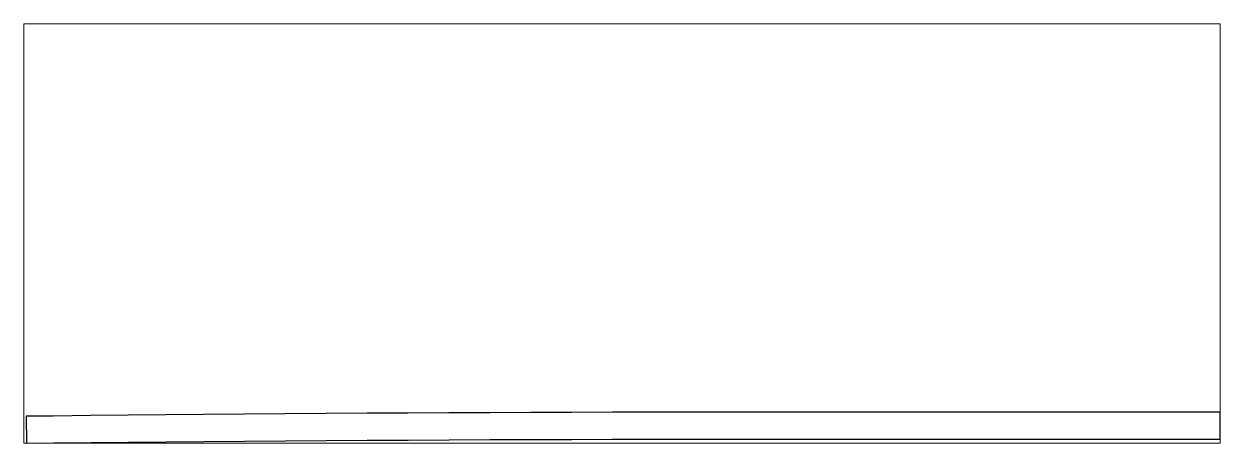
# Paper-space layout 'Layout1' of a CAD drawing. Header units: millimetres. Extents: x 0 to 257, y 52 to 143.
# The model-space entities are those that its viewports show. They can reach past a viewport. Long polylines and large blocks are cut down to what shows.
import ezdxf

# ---------------------------------------------------------------- set-up
doc = ezdxf.new("R2010")
doc.units = ezdxf.units.MM
doc.header["$LTSCALE"] = 10
doc.layers.add('MEMBERS', color=5, linetype='Continuous')

msp = doc.modelspace()

# ---------------------------------------------------------------- linework, layer by layer
at = {"layer": 'MEMBERS', "color": 1, "linetype": 'Continuous'}
msp.add_lwpolyline([(4128, 146.4), (3858.8, 145.9), (3589.6, 145.3), (3320.3, 144.5), (3051.1, 143.5), (2781.9, 142.3), (2512.7, 140.9), (2243.5, 139.3), (1974.2, 137.6), (1705, 135.7), (1435.8, 133.6), (1166.6, 131.3), (919.2, 129.1), (671.9, 126.7), (424.5, 124.2), (177.1, 121.5), (-1.4, 119.4), (0.7, -58.1), (179.1, -56), (426.4, -53.3), (673.6, -50.8), (920.9, -48.4), (1168.2, -46.1), (1437.3, -43.9), (1706.3, -41.8), (1975.4, -39.9), (2244.5, -38.2), (2513.6, -36.6), (2782.7, -35.2), (3051.9, -34), (3321, -33), (3590.1, -32.2), (3859.2, -31.6), (4128.3, -31.1), (4397.4, -30.8), (4666.5, -30.7), (7858, -30.4), (7858, 147.1), (4666.5, 146.8), (4397.2, 146.7)], close=True, dxfattribs=at)

psp = doc.layouts.get("Layout1")

# ---------------------------------------------------------------- viewports
at = {"layer": '0'}
psp.add_viewport(center=(128.5, 97.5), size=(257, 90.0342), view_center_point=(3921.36, 1322.54), view_height=2758.2275, dxfattribs=at)

doc.saveas('drawing.dxf')
